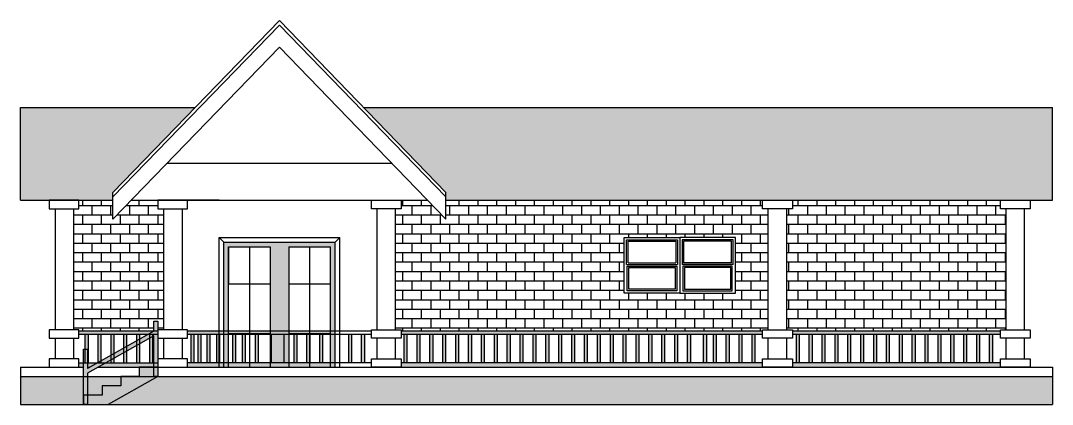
# Model space of a CAD drawing. Header units: inches. Extents: x -34 to 837, y -10 to 1028.
# Drawn here: x -34 to 634, y 780 to 1028 of the extents above; entities that cross this region are included whole.
import ezdxf

# ---------------------------------------------------------------- set-up
doc = ezdxf.new("R2010")
doc.units = ezdxf.units.IN

# ---------------------------------------------------------------- blocks, each defined once
blk = doc.blocks.new('Window - Wood Frame 36 x 36 in.')
for p, q in [((1.5, 18.5), (34.5, 18.5)), ((2, 17.5), (34, 17.5)), ((2.5, 19.5), (33.5, 19.5)), ((3, 16.5), (33, 16.5))]:
    blk.add_line(p, q)
blk.add_lwpolyline([(0, 0), (0, 36), (36, 36), (36, 0)], close=True)
for points in [[(1.5, 18.5), (1.5, 34.5), (34.5, 34.5), (34.5, 18.5)], [(2.5, 19.5), (2.5, 33.5), (33.5, 33.5), (33.5, 19.5)], [(34, 17.5), (34, 1.5), (2, 1.5), (2, 17.5)], [(33, 16.5), (33, 2.5), (3, 2.5), (3, 16.5)]]:
    blk.add_lwpolyline(points)

msp = doc.modelspace()

# ---------------------------------------------------------------- hatches: boundary and pattern name
at = {"transparency": 33554610}
h = msp.add_hatch(dxfattribs=at)
h.set_pattern_fill('AR-RSHKE', color=256, scale=0.03)
h.paths.add_polyline_path([(633.92, 971.63), (188.04, 971.63), (241.32, 916.68), (241.32, 911.63), (633.92, 911.63)])
h.paths.add_polyline_path([(78.97, 971.63), (-34.08, 971.63), (-34.08, 911.63), (25.68, 911.63), (25.68, 916.68)])
h = msp.add_hatch()
h.set_pattern_fill('AR-B816', color=256, scale=0.03)
h.paths.add_polyline_path([(449.77, 906.11), (446.26, 906.11), (446.26, 911.63), (241.32, 911.63), (241.32, 899.44), (229.5, 911.63), (212.31, 911.63), (212.31, 906.11), (208.5, 906.11), (208.5, 827.86), (212.31, 827.86), (212.31, 827.11), (446.26, 827.11), (446.26, 827.86), (449.77, 827.86)])
h.paths.add_polyline_path([(356.7, 887.63), (392.7, 887.63), (428.7, 887.63), (428.7, 851.63), (392.7, 851.63), (356.7, 851.63)], flags=16)
h.paths.add_polyline_path([(358.2, 886.13), (391.2, 886.13), (391.2, 870.13), (358.2, 870.13)], flags=0)
h.paths.add_polyline_path([(358.7, 869.13), (390.7, 869.13), (390.7, 853.13), (358.7, 853.13)], flags=0)
h.paths.add_polyline_path([(359.2, 885.13), (390.2, 885.13), (390.2, 871.13), (359.2, 871.13)], flags=0)
h.paths.add_polyline_path([(359.7, 868.13), (389.7, 868.13), (389.7, 854.13), (359.7, 854.13)], flags=0)
h.paths.add_polyline_path([(394.2, 886.13), (427.2, 886.13), (427.2, 870.13), (394.2, 870.13)], flags=0)
h.paths.add_polyline_path([(394.7, 869.13), (426.7, 869.13), (426.7, 853.13), (394.7, 853.13)], flags=0)
h.paths.add_polyline_path([(395.2, 885.13), (426.2, 885.13), (426.2, 871.13), (395.2, 871.13)], flags=0)
h.paths.add_polyline_path([(395.7, 868.13), (425.7, 868.13), (425.7, 854.13), (395.7, 854.13)], flags=0)
h.paths.add_polyline_path([(603.77, 906.11), (600.26, 906.11), (600.26, 911.63), (465.58, 911.63), (465.58, 906.11), (461.77, 906.11), (461.77, 827.86), (465.58, 827.86), (465.58, 827.11), (600.26, 827.11), (600.26, 827.86), (603.77, 827.86)])
h.paths.add_polyline_path([(58.5, 906.11), (54.69, 906.11), (54.69, 911.63), (37.5, 911.63), (25.68, 899.44), (25.68, 911.63), (3.71, 911.63), (3.71, 906.11), (0.2, 906.11), (0.2, 827.86), (3.71, 827.86), (3.71, 827.11), (52.08, 827.11), (52.08, 833.4), (54.69, 833.4), (54.69, 827.86), (58.5, 827.86)])
h = msp.add_hatch(color=256)
h.dxf.hatch_style = 1
h.paths.add_polyline_path([(139.5, 881.63), (166.5, 881.63), (166.5, 803.63), (169.5, 803.63), (169.5, 884.63), (97.5, 884.63), (97.5, 803.63), (100.5, 803.63), (100.5, 881.63), (127.5, 881.63), (127.5, 803.63), (139.5, 803.63)])
h = msp.add_hatch(color=256)
h.dxf.hatch_style = 1
h.paths.add_polyline_path([(446.26, 827.11), (212.31, 827.11), (212.31, 825.11), (446.26, 825.11)])
h.paths.add_polyline_path([(600.26, 827.11), (465.58, 827.11), (465.58, 825.11), (600.26, 825.11)])
h.paths.add_polyline_path([(600.26, 806.38), (465.58, 806.38), (465.58, 803.63), (600.26, 803.63)])
h.paths.add_polyline_path([(446.26, 806.38), (212.31, 806.38), (212.31, 803.63), (446.26, 803.63)])
h.paths.add_polyline_path([(166.5, 827.11), (153, 827.11), (153, 825.54), (166.5, 825.54)])
h.paths.add_polyline_path([(153, 827.11), (139.5, 827.11), (139.5, 825.54), (153, 825.54)])
h.paths.add_polyline_path([(166.5, 806.38), (153, 806.38), (153, 803.63), (166.5, 803.63)])
h.paths.add_polyline_path([(153, 806.38), (139.5, 806.38), (139.5, 803.63), (153, 803.63)])
h.paths.add_polyline_path([(127.5, 806.38), (114, 806.38), (114, 803.63), (127.5, 803.63)])
h.paths.add_polyline_path([(114, 806.38), (100.5, 806.38), (100.5, 803.63), (114, 803.63)])
h.paths.add_polyline_path([(127.5, 827.11), (114, 827.11), (114, 825.54), (127.5, 825.54)])
h.paths.add_polyline_path([(127.5, 825.54), (114, 825.54), (114, 825.11), (127.5, 825.11)])
h.paths.add_polyline_path([(114, 825.54), (100.5, 825.54), (100.5, 825.11), (114, 825.11)])
h.paths.add_polyline_path([(114, 827.11), (100.5, 827.11), (100.5, 825.54), (114, 825.54)])
h.paths.add_polyline_path([(97.5, 827.11), (94.5, 827.11), (94.5, 825.11), (97.5, 825.11)])
h.paths.add_polyline_path([(94.5, 827.11), (74.02, 827.11), (74.02, 825.11), (94.5, 825.11)])
h.paths.add_polyline_path([(97.5, 806.38), (94.5, 806.38), (94.5, 803.63), (97.5, 803.63)])
h.paths.add_polyline_path([(94.5, 806.38), (74.02, 806.38), (74.02, 803.63), (94.5, 803.63)])
h.paths.add_polyline_path([(52.08, 826.89), (52.08, 827.11), (3.71, 827.11), (3.71, 825.11), (48.92, 825.11)])
h.paths.add_polyline_path([(54.69, 827.11), (52.08, 827.11), (52.08, 826.89), (48.92, 825.11), (54.69, 825.11)])
h.paths.add_polyline_path([(52.08, 806.38), (21, 806.38), (16.1, 803.63), (52.08, 803.63)])
h.paths.add_polyline_path([(15.64, 806.38), (9.3, 806.38), (9.3, 803.63), (10.74, 803.63)], flags=17)
h.paths.add_polyline_path([(6.69, 806.38), (3.71, 806.38), (3.71, 803.63), (6.69, 803.63)])
h.paths.add_polyline_path([(54.69, 806.38), (52.08, 806.38), (52.08, 803.63), (54.69, 803.63)])
h.paths.add_polyline_path([(54.69, 825.11), (49.25, 825.11), (49.25, 822.28), (52.08, 823.87), (52.08, 806.38), (54.69, 806.38)])
h.paths.add_polyline_path([(54.69, 803.63), (52.08, 803.63), (52.08, 797.63), (54.69, 797.63)])
h.paths.add_polyline_path([(54.69, 833.4), (52.08, 833.4), (52.08, 827.11), (54.69, 827.11)])
h.paths.add_polyline_path([(32.57, 812.89), (32.57, 815.91), (24.22, 811.21), (24.22, 808.2)])
h.paths.add_polyline_path([(40.91, 817.58), (40.91, 820.6), (32.57, 815.91), (32.57, 812.89)])
h.paths.add_polyline_path([(49.25, 822.28), (49.25, 825.11), (48.92, 825.11), (40.91, 820.6), (40.91, 817.58)])
h.paths.add_polyline_path([(24.22, 808.2), (24.22, 811.21), (15.88, 806.52), (15.88, 806.38), (21, 806.38)])
h.paths.add_polyline_path([(21, 806.38), (15.88, 806.38), (15.64, 806.38), (9.3, 802.81), (9.3, 806.38), (6.69, 806.38), (6.69, 803.63), (6.69, 797.63), (9.3, 797.63), (9.3, 799.8)])
h.paths.add_polyline_path([(9.3, 815.4), (7.54, 815.4), (7.54, 806.38), (9.3, 806.38)])
h.paths.add_polyline_path([(7.54, 815.4), (6.69, 815.4), (6.69, 806.38), (7.54, 806.38)])
h.paths.add_polyline_path([(9.3, 797.63), (6.69, 797.63), (6.69, 785.63), (9.3, 785.63)])
h.paths.add_polyline_path([(9.3, 785.63), (6.69, 785.63), (6.69, 779.63), (9.3, 779.63)])
h = msp.add_hatch(color=256)
h.dxf.hatch_style = 1
h.paths.add_polyline_path([(9.54, 825.11), (7.54, 825.11), (7.54, 815.4), (9.3, 815.4), (9.3, 806.38), (9.54, 806.38)])
h.paths.add_polyline_path([(17.88, 825.11), (15.88, 825.11), (15.88, 806.52), (17.88, 807.64)])
h.paths.add_polyline_path([(26.22, 825.11), (24.22, 825.11), (24.22, 811.21), (26.22, 812.34)])
h.paths.add_polyline_path([(26.22, 809.32), (24.22, 808.2), (24.22, 806.38), (26.22, 806.38)])
h.paths.add_polyline_path([(34.57, 814.01), (32.57, 812.89), (32.57, 806.38), (34.57, 806.38)])
h.paths.add_polyline_path([(34.57, 825.11), (32.57, 825.11), (32.57, 815.91), (34.57, 817.03)])
h.paths.add_polyline_path([(42.91, 818.71), (40.91, 817.58), (40.91, 806.38), (42.91, 806.38)])
h.paths.add_polyline_path([(42.91, 825.11), (40.91, 825.11), (40.91, 820.6), (42.91, 821.72)])
h.paths.add_polyline_path([(51.25, 823.4), (49.25, 822.28), (49.25, 806.38), (51.25, 806.38)])
h.paths.add_polyline_path([(78.03, 825.11), (76.03, 825.11), (76.03, 806.38), (78.03, 806.38)])
h.paths.add_polyline_path([(82.62, 825.11), (80.62, 825.11), (80.62, 806.38), (82.62, 806.38)])
h.paths.add_polyline_path([(88.38, 825.11), (86.38, 825.11), (86.38, 806.38), (88.38, 806.38)])
h.paths.add_polyline_path([(94.5, 825.11), (92.72, 825.11), (92.72, 806.38), (94.5, 806.38)])
h.paths.add_polyline_path([(105.06, 825.11), (103.06, 825.11), (103.06, 806.38), (105.06, 806.38)])
h.paths.add_polyline_path([(111.4, 825.11), (109.4, 825.11), (109.4, 806.38), (111.4, 806.38)])
h.paths.add_polyline_path([(119.75, 825.11), (117.75, 825.11), (117.75, 806.38), (119.75, 806.38)])
h.paths.add_polyline_path([(144.77, 825.11), (142.77, 825.11), (142.77, 806.38), (144.77, 806.38)])
h.paths.add_polyline_path([(153, 825.11), (151.11, 825.11), (151.11, 806.38), (153, 806.38)])
h.paths.add_polyline_path([(161.46, 825.11), (159.46, 825.11), (159.46, 806.38), (161.46, 806.38)])
h.paths.add_polyline_path([(180.14, 825.11), (178.14, 825.11), (178.14, 806.38), (180.14, 806.38)])
h.paths.add_polyline_path([(188.48, 825.11), (186.48, 825.11), (186.48, 806.38), (188.48, 806.38)])
h.paths.add_polyline_path([(216.04, 825.11), (214.04, 825.11), (214.04, 806.38), (216.04, 806.38)])
h.paths.add_polyline_path([(224.38, 825.11), (222.38, 825.11), (222.38, 806.38), (224.38, 806.38)])
h.paths.add_polyline_path([(232.72, 825.11), (230.72, 825.11), (230.72, 806.38), (232.72, 806.38)])
h.paths.add_polyline_path([(241.06, 825.11), (239.06, 825.11), (239.06, 806.38), (241.06, 806.38)])
h.paths.add_polyline_path([(249.41, 825.11), (247.41, 825.11), (247.41, 806.38), (249.41, 806.38)])
h.paths.add_polyline_path([(257.75, 825.11), (255.75, 825.11), (255.75, 806.38), (257.75, 806.38)])
h.paths.add_polyline_path([(266.09, 825.11), (264.09, 825.11), (264.09, 806.38), (266.09, 806.38)])
h.paths.add_polyline_path([(274.43, 825.11), (272.43, 825.11), (272.43, 806.38), (274.43, 806.38)])
h.paths.add_polyline_path([(282.77, 825.11), (280.77, 825.11), (280.77, 806.38), (282.77, 806.38)])
h.paths.add_polyline_path([(291.12, 825.11), (289.12, 825.11), (289.12, 806.38), (291.12, 806.38)])
h.paths.add_polyline_path([(374.54, 825.11), (372.54, 825.11), (372.54, 806.38), (374.54, 806.38)])
h.paths.add_polyline_path([(382.88, 825.11), (380.88, 825.11), (380.88, 806.38), (382.88, 806.38)])
h.paths.add_polyline_path([(391.22, 825.11), (389.22, 825.11), (389.22, 806.38), (391.22, 806.38)])
h.paths.add_polyline_path([(399.56, 825.11), (397.56, 825.11), (397.56, 806.38), (399.56, 806.38)])
h.paths.add_polyline_path([(409.9, 825.11), (407.9, 825.11), (407.9, 806.38), (409.9, 806.38)])
h.paths.add_polyline_path([(416.25, 825.11), (414.25, 825.11), (414.25, 806.38), (416.25, 806.38)])
h.paths.add_polyline_path([(424.59, 825.11), (422.59, 825.11), (422.59, 806.38), (424.59, 806.38)])
h.paths.add_polyline_path([(432.93, 825.11), (430.93, 825.11), (430.93, 806.38), (432.93, 806.38)])
h.paths.add_polyline_path([(441.27, 825.11), (439.27, 825.11), (439.27, 806.38), (441.27, 806.38)])
h.paths.add_polyline_path([(595.09, 825.11), (593.09, 825.11), (593.09, 806.38), (595.09, 806.38)])
h.paths.add_polyline_path([(586.75, 825.11), (584.75, 825.11), (584.75, 806.38), (586.75, 806.38)])
h.paths.add_polyline_path([(578.4, 825.11), (576.4, 825.11), (576.4, 806.38), (578.4, 806.38)])
h.paths.add_polyline_path([(570.06, 825.11), (568.06, 825.11), (568.06, 806.38), (570.06, 806.38)])
h.paths.add_polyline_path([(561.72, 825.11), (559.72, 825.11), (559.72, 806.38), (561.72, 806.38)])
h.paths.add_polyline_path([(553.38, 825.11), (551.38, 825.11), (551.38, 806.38), (553.38, 806.38)])
h.paths.add_polyline_path([(545.04, 825.11), (543.04, 825.11), (543.04, 806.38), (545.04, 806.38)])
h.paths.add_polyline_path([(536.69, 825.11), (534.69, 825.11), (534.69, 806.38), (536.69, 806.38)])
h.paths.add_polyline_path([(528.35, 825.11), (526.35, 825.11), (526.35, 806.38), (528.35, 806.38)])
h.paths.add_polyline_path([(520.01, 825.11), (518.01, 825.11), (518.01, 806.38), (520.01, 806.38)])
h.paths.add_polyline_path([(511.67, 825.11), (509.67, 825.11), (509.67, 806.38), (511.67, 806.38)])
h.paths.add_polyline_path([(503.33, 825.11), (501.33, 825.11), (501.33, 806.38), (503.33, 806.38)])
h.paths.add_polyline_path([(494.98, 825.11), (492.98, 825.11), (492.98, 806.38), (494.98, 806.38)])
h.paths.add_polyline_path([(486.64, 825.11), (484.64, 825.11), (484.64, 806.38), (486.64, 806.38)])
h.paths.add_polyline_path([(469.96, 825.11), (467.96, 825.11), (467.96, 806.38), (469.96, 806.38)])
h.paths.add_polyline_path([(478.3, 825.11), (476.3, 825.11), (476.3, 806.38), (478.3, 806.38)])
h = msp.add_hatch(color=256)
h.dxf.hatch_style = 1
h.paths.add_polyline_path([(366.19, 825.11), (364.19, 825.11), (364.19, 806.38), (366.19, 806.38)])
h.paths.add_polyline_path([(357.85, 825.11), (355.85, 825.11), (355.85, 806.38), (357.85, 806.38)])
h.paths.add_polyline_path([(299.46, 825.11), (297.46, 825.11), (297.46, 806.38), (299.46, 806.38)])
h.paths.add_polyline_path([(307.8, 825.11), (305.8, 825.11), (305.8, 806.38), (307.8, 806.38)])
h.paths.add_polyline_path([(316.14, 825.11), (314.14, 825.11), (314.14, 806.38), (316.14, 806.38)])
h.paths.add_polyline_path([(324.48, 825.11), (322.48, 825.11), (322.48, 806.38), (324.48, 806.38)])
h.paths.add_polyline_path([(332.83, 825.11), (330.83, 825.11), (330.83, 806.38), (332.83, 806.38)])
h.paths.add_polyline_path([(341.17, 825.11), (339.17, 825.11), (339.17, 806.38), (341.17, 806.38)])
h.paths.add_polyline_path([(349.51, 825.11), (347.51, 825.11), (347.51, 806.38), (349.51, 806.38)])
h = msp.add_hatch(color=256)
h.dxf.hatch_style = 1
h.paths.add_polyline_path([(54.69, 797.63), (52.08, 797.63), (30.69, 797.63), (30.69, 791.63), (18.69, 791.63), (18.69, 785.63), (9.3, 785.63), (9.3, 779.63), (22.7, 779.63)])
h.paths.add_polyline_path([(52.08, 803.63), (42.69, 803.63), (42.69, 797.63), (52.08, 797.63)])
h = msp.add_hatch()
h.set_pattern_fill('AR-CONC', color=256, scale=0.03)
h.paths.add_polyline_path([(633.92, 797.63), (54.69, 797.63), (22.7, 779.63), (633.92, 779.63)])
h.paths.add_polyline_path([(6.69, 797.63), (-34.08, 797.63), (-34.08, 779.63), (6.69, 779.63)])
h.paths.add_polyline_path([(30.69, 797.63), (9.3, 797.63), (9.3, 785.63), (18.69, 785.63), (18.69, 791.63), (30.69, 791.63)])

# ---------------------------------------------------------------- linework, layer by layer
for p, q in [((133.5, 1027.86), (25.68, 916.68)), ((133.5, 1024.99), (25.68, 913.8)), ((133.5, 1027.86), (241.32, 916.68)), ((133.5, 1024.99), (241.32, 913.8)), ((133.5, 1010.63), (25.68, 899.44)), ((133.5, 1010.63), (241.32, 899.44)), ((-34.08, 971.63), (78.97, 971.63)), ((-34.08, 911.63), (-34.08, 971.63)), ((188.04, 971.63), (633.92, 971.63)), ((633.92, 911.63), (633.92, 971.63)), ((60.77, 935.63), (206.23, 935.63)), ((25.68, 899.44), (25.68, 916.68)), ((241.32, 899.44), (241.32, 916.68)), ((-34.08, 911.63), (25.68, 911.63)), ((37.5, 911.63), (229.5, 911.63)), ((94.5, 911.63), (58.5, 911.63)), ((241.32, 911.63), (633.92, 911.63)), ((-11.8, 906.11), (-11.8, 827.86)), ((0.2, 906.11), (0.2, 827.86)), ((58.5, 906.11), (58.5, 827.86)), ((70.5, 906.11), (70.5, 827.86)), ((196.5, 906.11), (196.5, 827.86)), ((208.5, 906.11), (208.5, 827.86)), ((449.77, 906.11), (449.77, 827.86)), ((461.77, 906.11), (461.77, 827.86)), ((603.77, 906.11), (603.77, 827.86)), ((615.77, 906.11), (615.77, 827.86)), ((94.5, 887.63), (172.5, 887.63)), ((94.5, 803.63), (94.5, 887.63)), ((94.5, 887.63), (97.5, 884.63)), ((97.5, 803.63), (97.5, 884.63)), ((97.5, 884.63), (169.5, 884.63)), ((172.5, 887.63), (169.5, 884.63)), ((169.5, 803.63), (169.5, 884.63)), ((172.5, 803.63), (172.5, 887.63)), ((100.5, 803.63), (100.5, 881.63)), ((100.5, 881.63), (127.5, 881.63)), ((100.5, 881.63), (100.5, 857.56)), ((114, 881.63), (114, 803.63)), ((127.5, 881.63), (127.5, 803.63)), ((139.5, 881.63), (139.5, 803.63)), ((139.5, 881.63), (166.5, 881.63)), ((153, 881.63), (153, 803.63)), ((166.5, 803.63), (166.5, 881.63)), ((100.5, 857.56), (127.5, 857.56)), ((139.5, 857.56), (166.5, 857.56)), ((52.08, 833.4), (54.69, 833.4)), ((52.08, 826.89), (52.08, 833.4)), ((54.69, 833.4), (54.69, 797.63)), ((-11.8, 822.35), (-11.8, 809.14)), ((0.2, 822.35), (0.2, 809.14)), ((3.71, 827.11), (54.69, 827.11)), ((3.71, 825.11), (54.69, 825.11)), ((7.54, 825.11), (7.54, 806.38)), ((52.08, 826.89), (9.3, 802.81)), ((52.08, 823.87), (9.3, 799.8)), ((9.54, 825.11), (9.54, 806.38)), ((15.88, 825.11), (15.88, 806.38)), ((17.88, 825.11), (17.88, 806.38)), ((24.22, 825.11), (24.22, 806.38)), ((26.22, 825.11), (26.22, 806.38)), ((32.57, 825.11), (32.57, 806.38)), ((34.57, 825.11), (34.57, 806.38)), ((40.91, 825.11), (40.91, 806.38)), ((42.91, 825.11), (42.91, 806.38)), ((49.25, 825.11), (49.25, 806.38)), ((51.25, 825.11), (51.25, 806.38)), ((52.08, 797.63), (52.08, 823.87)), ((58.5, 822.35), (58.5, 809.14)), ((70.5, 822.35), (70.5, 809.14)), ((74.02, 827.11), (192.99, 827.11)), ((74.02, 825.11), (192.99, 825.11)), ((76.03, 825.11), (76.03, 806.38)), ((78.03, 825.11), (78.03, 806.38)), ((80.62, 825.11), (80.62, 806.38)), ((82.62, 825.11), (82.62, 806.38)), ((86.38, 825.11), (86.38, 806.38)), ((88.38, 825.11), (88.38, 806.38)), ((92.72, 825.11), (92.72, 806.38)), ((94.72, 825.11), (94.72, 806.38)), ((100.5, 825.54), (127.5, 825.54)), ((103.06, 825.11), (103.06, 806.38)), ((105.06, 825.11), (105.06, 806.38)), ((109.4, 825.11), (109.4, 806.38)), ((111.4, 825.11), (111.4, 806.38)), ((117.75, 825.11), (117.75, 806.38)), ((119.75, 825.11), (119.75, 806.38)), ((128.09, 825.11), (128.09, 806.38)), ((136.43, 825.11), (136.43, 806.38)), ((139.5, 825.54), (166.5, 825.54)), ((142.77, 825.11), (142.77, 806.38)), ((144.77, 825.11), (144.77, 806.38)), ((151.11, 825.11), (151.11, 806.38)), ((153.11, 825.11), (153.11, 806.38)), ((159.46, 825.11), (159.46, 806.38)), ((161.46, 825.11), (161.46, 806.38)), ((178.14, 825.11), (178.14, 806.38)), ((180.14, 825.11), (180.14, 806.38)), ((186.48, 825.11), (186.48, 806.38)), ((188.48, 825.11), (188.48, 806.38)), ((196.5, 822.35), (196.5, 809.14)), ((208.5, 822.35), (208.5, 809.14)), ((212.31, 827.11), (446.26, 827.11)), ((212.31, 825.11), (446.26, 825.11)), ((214.04, 825.11), (214.04, 806.38)), ((216.04, 825.11), (216.04, 806.38)), ((222.38, 825.11), (222.38, 806.38)), ((224.38, 825.11), (224.38, 806.38)), ((230.72, 825.11), (230.72, 806.38)), ((232.72, 825.11), (232.72, 806.38)), ((239.06, 825.11), (239.06, 806.38)), ((241.06, 825.11), (241.06, 806.38)), ((247.41, 825.11), (247.41, 806.38)), ((249.41, 825.11), (249.41, 806.38)), ((255.75, 825.11), (255.75, 806.38)), ((257.75, 825.11), (257.75, 806.38)), ((264.09, 825.11), (264.09, 806.38)), ((266.09, 825.11), (266.09, 806.38)), ((272.43, 825.11), (272.43, 806.38)), ((274.43, 825.11), (274.43, 806.38)), ((280.77, 825.11), (280.77, 806.38)), ((282.77, 825.11), (282.77, 806.38)), ((289.12, 825.11), (289.12, 806.38)), ((291.12, 825.11), (291.12, 806.38)), ((297.46, 825.11), (297.46, 806.38)), ((299.46, 825.11), (299.46, 806.38)), ((305.8, 825.11), (305.8, 806.38)), ((307.8, 825.11), (307.8, 806.38)), ((314.14, 825.11), (314.14, 806.38)), ((316.14, 825.11), (316.14, 806.38)), ((322.48, 825.11), (322.48, 806.38)), ((324.48, 825.11), (324.48, 806.38)), ((330.83, 825.11), (330.83, 806.38)), ((332.83, 825.11), (332.83, 806.38)), ((339.17, 825.11), (339.17, 806.38)), ((341.17, 825.11), (341.17, 806.38)), ((347.51, 825.11), (347.51, 806.38)), ((349.51, 825.11), (349.51, 806.38)), ((355.85, 825.11), (355.85, 806.38)), ((357.85, 825.11), (357.85, 806.38)), ((364.19, 825.11), (364.19, 806.38)), ((366.19, 825.11), (366.19, 806.38)), ((372.54, 825.11), (372.54, 806.38)), ((374.54, 825.11), (374.54, 806.38)), ((380.88, 825.11), (380.88, 806.38)), ((382.88, 825.11), (382.88, 806.38)), ((389.22, 825.11), (389.22, 806.38)), ((391.22, 825.11), (391.22, 806.38)), ((397.56, 825.11), (397.56, 806.38)), ((399.56, 825.11), (399.56, 806.38)), ((407.9, 825.11), (407.9, 806.38)), ((409.9, 825.11), (409.9, 806.38)), ((414.25, 825.11), (414.25, 806.38)), ((416.25, 825.11), (416.25, 806.38)), ((422.59, 825.11), (422.59, 806.38)), ((424.59, 825.11), (424.59, 806.38)), ((430.93, 825.11), (430.93, 806.38)), ((432.93, 825.11), (432.93, 806.38)), ((439.27, 825.11), (439.27, 806.38)), ((441.27, 825.11), (441.27, 806.38)), ((449.77, 822.35), (449.77, 809.14)), ((461.77, 822.35), (461.77, 809.14)), ((465.58, 827.11), (600.26, 827.11)), ((465.58, 825.11), (600.26, 825.11)), ((467.96, 825.11), (467.96, 806.38)), ((469.96, 825.11), (469.96, 806.38)), ((476.3, 825.11), (476.3, 806.38)), ((478.3, 825.11), (478.3, 806.38)), ((484.64, 825.11), (484.64, 806.38)), ((486.64, 825.11), (486.64, 806.38)), ((492.98, 825.11), (492.98, 806.38)), ((494.98, 825.11), (494.98, 806.38)), ((501.33, 825.11), (501.33, 806.38)), ((503.33, 825.11), (503.33, 806.38)), ((509.67, 825.11), (509.67, 806.38)), ((511.67, 825.11), (511.67, 806.38)), ((518.01, 825.11), (518.01, 806.38)), ((520.01, 825.11), (520.01, 806.38)), ((526.35, 825.11), (526.35, 806.38)), ((528.35, 825.11), (528.35, 806.38)), ((534.69, 825.11), (534.69, 806.38)), ((536.69, 825.11), (536.69, 806.38)), ((543.04, 825.11), (543.04, 806.38)), ((545.04, 825.11), (545.04, 806.38)), ((551.38, 825.11), (551.38, 806.38)), ((553.38, 825.11), (553.38, 806.38)), ((559.72, 825.11), (559.72, 806.38)), ((561.72, 825.11), (561.72, 806.38)), ((568.06, 825.11), (568.06, 806.38)), ((570.06, 825.11), (570.06, 806.38)), ((576.4, 825.11), (576.4, 806.38)), ((578.4, 825.11), (578.4, 806.38)), ((584.75, 825.11), (584.75, 806.38)), ((586.75, 825.11), (586.75, 806.38)), ((593.09, 825.11), (593.09, 806.38)), ((595.09, 825.11), (595.09, 806.38)), ((603.77, 822.35), (603.77, 809.14)), ((615.77, 822.35), (615.77, 809.14)), ((6.69, 779.63), (6.69, 815.4)), ((6.69, 815.4), (9.3, 815.4)), ((9.3, 815.4), (9.3, 802.81)), ((-34.08, 803.63), (6.69, 803.63)), ((-34.08, 803.63), (-34.08, 779.63)), ((3.71, 806.38), (54.69, 806.38)), ((9.3, 803.63), (10.74, 803.63)), ((16.1, 803.63), (633.92, 803.63)), ((54.69, 803.63), (42.69, 803.63)), ((42.69, 803.63), (42.69, 797.63)), ((192.99, 806.38), (74.02, 806.38)), ((446.26, 806.38), (212.31, 806.38)), ((600.26, 806.38), (465.58, 806.38)), ((633.92, 803.63), (633.92, 779.63)), ((-34.08, 797.63), (633.92, 797.63)), ((9.3, 799.8), (9.3, 779.63)), ((54.69, 797.63), (22.7, 779.63)), ((42.69, 797.63), (30.69, 797.63)), ((30.69, 797.63), (30.69, 791.63)), ((54.69, 797.63), (52.08, 797.63)), ((30.69, 791.63), (18.69, 791.63)), ((18.69, 791.63), (18.69, 785.63)), ((18.69, 785.63), (6.69, 785.63)), ((6.69, 785.63), (6.69, 779.63)), ((-34.08, 779.63), (633.92, 779.63)), ((9.3, 779.63), (6.69, 779.63))]:
    msp.add_line(p, q)
for points in [[(-15.62, 906.11), (3.71, 906.11), (3.71, 911.63), (-15.62, 911.63)], [(54.69, 906.11), (74.02, 906.11), (74.02, 911.63), (54.69, 911.63)], [(212.31, 906.11), (192.99, 906.11), (192.99, 911.63), (212.31, 911.63)], [(465.58, 906.11), (446.26, 906.11), (446.26, 911.63), (465.58, 911.63)], [(619.58, 906.11), (600.26, 906.11), (600.26, 911.63), (619.58, 911.63)], [(-15.62, 822.35), (3.71, 822.35), (3.71, 827.86), (-15.62, 827.86)], [(54.69, 822.35), (74.02, 822.35), (74.02, 827.86), (54.69, 827.86)], [(212.31, 822.35), (192.99, 822.35), (192.99, 827.86), (212.31, 827.86)], [(465.58, 822.35), (446.26, 822.35), (446.26, 827.86), (465.58, 827.86)], [(619.58, 822.35), (600.26, 822.35), (600.26, 827.86), (619.58, 827.86)], [(-15.62, 803.63), (3.71, 803.63), (3.71, 809.14), (-15.62, 809.14)], [(54.69, 803.63), (74.02, 803.63), (74.02, 809.14), (54.69, 809.14)], [(212.31, 803.63), (192.99, 803.63), (192.99, 809.14), (212.31, 809.14)], [(465.58, 803.63), (446.26, 803.63), (446.26, 809.14), (465.58, 809.14)], [(619.58, 803.63), (600.26, 803.63), (600.26, 809.14), (619.58, 809.14)]]:
    msp.add_lwpolyline(points, close=True)

# ---------------------------------------------------------------- block references
msp.add_blockref('Window - Wood Frame 36 x 36 in.', (356.7, 851.63))
at = {"xscale": -1}
msp.add_blockref('Window - Wood Frame 36 x 36 in.', (428.7, 851.63), dxfattribs=at)

doc.saveas('drawing.dxf')
